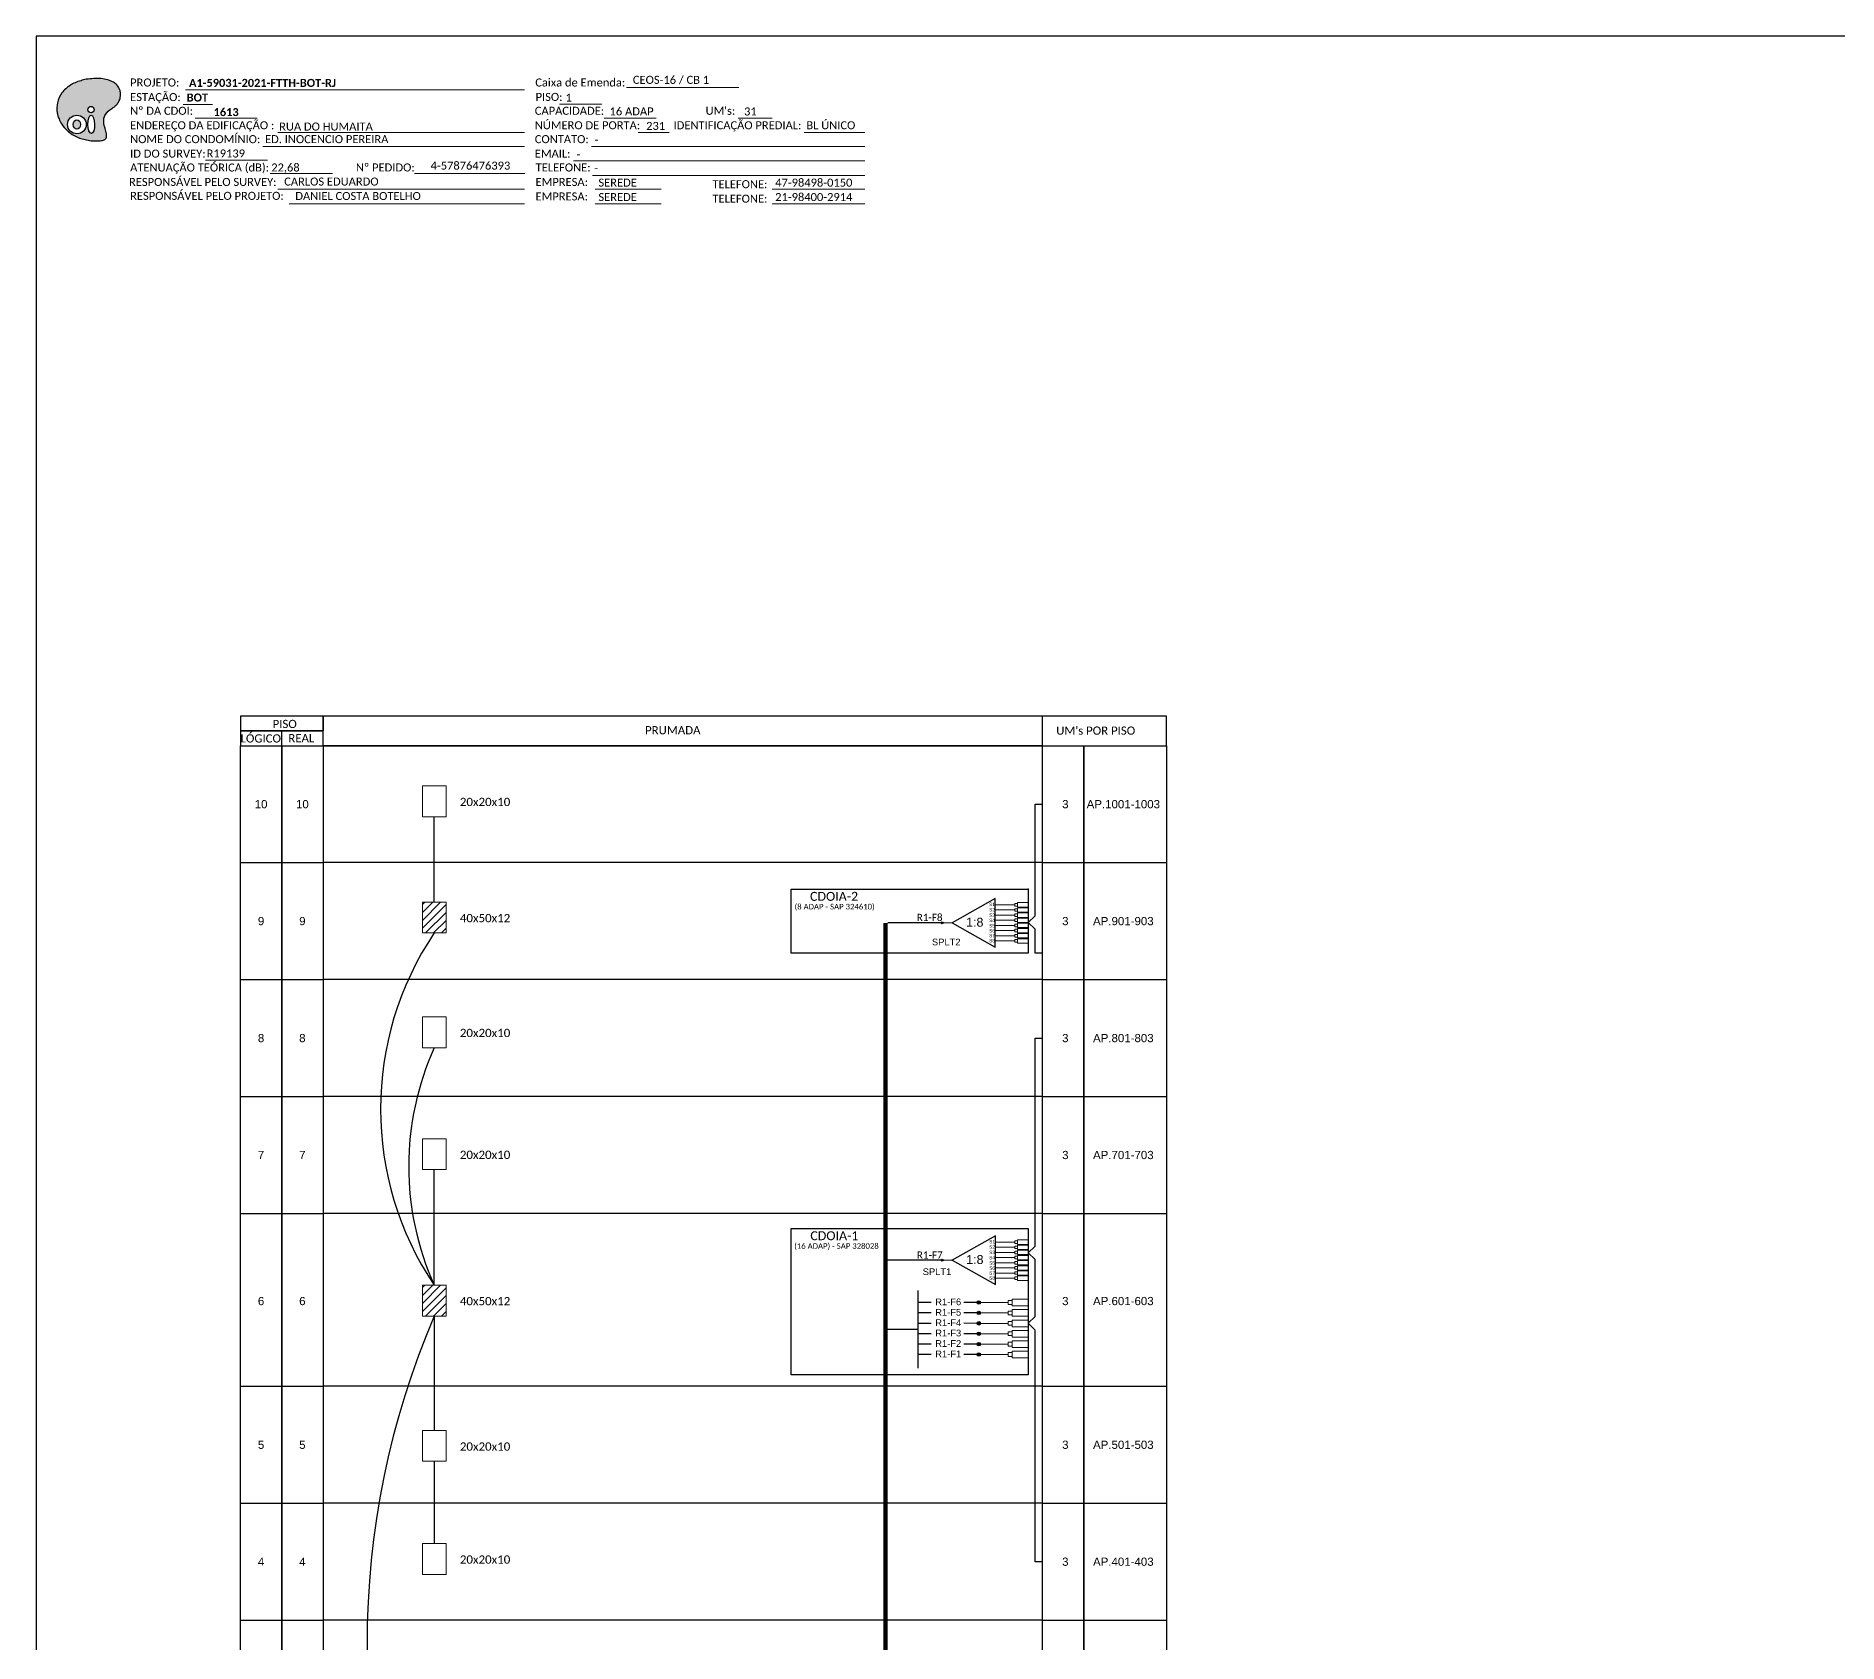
# Model space of a CAD drawing. Header units: millimetres. Extents: x -675 to 164, y 247 to 841.
# Drawn here: x -674.9 to -271.3, y 480.7 to 840.6 of the extents above; entities that cross this region are included whole.
import ezdxf
from ezdxf.enums import TextEntityAlignment as Align

# ---------------------------------------------------------------- set-up
doc = ezdxf.new("R2010")
doc.units = ezdxf.units.MM
doc.header["$LTSCALE"] = 0.1
doc.header["$MEASUREMENT"] = 0
doc.layers.add('EXTRA', color=50, linetype='Continuous', plot=False)
doc.layers.add('ml', color=1, linetype='Continuous')
doc.styles.add('ARIAL', font='arial.ttf')
doc.styles.add('WMF-Calibri0', font='calibri.ttf')
doc.styles.add('WMF-Calibri1', font='calibrib.ttf')

# ---------------------------------------------------------------- blocks, each defined once
blk = doc.blocks.new('A$C415C251F')
at = {"color": 3}
blk.add_point((0, 0), dxfattribs=at)
blk = doc.blocks.new('SPLT_1-8_SC-APC')
at = {"color": 1}
blk.add_lwpolyline([(-7.37, -2.1), (-17.04, -7.55), (-7.37, -13), (-7.37, -2.1)], dxfattribs=at)
at = {"color": 3, "lineweight": 0}
for points in [[(-2.99, -3.51), (-7.37, -3.51)], [(-2.41, -3.02), (-2.41, -4)], [(-2.41, -3.02), (0, -3.02)], [(-2.41, -4), (0, -4)], [(-7.37, -4.66), (-2.99, -4.66)], [(-7.37, -5.82), (-2.99, -5.82)], [(-7.37, -6.97), (-2.99, -6.97)], [(-2.41, -4.17), (-2.41, -5.16)], [(-2.41, -4.17), (0, -4.17)], [(-2.41, -5.16), (0, -5.16)], [(-2.41, -5.32), (-2.41, -6.31)], [(-2.41, -5.32), (0, -5.32)], [(-2.41, -6.31), (0, -6.31)], [(-2.41, -6.48), (-2.41, -7.46)], [(-2.41, -6.48), (0, -6.48)], [(-2.41, -7.46), (0, -7.46)], [(-2.41, -7.63), (-2.41, -8.62)], [(-2.41, -7.63), (0, -7.63)], [(-7.37, -8.12), (-2.99, -8.12)], [(-7.37, -9.28), (-2.99, -9.28)], [(-7.37, -10.43), (-2.99, -10.43)], [(-7.37, -11.58), (-2.99, -11.58)], [(-2.41, -8.62), (0, -8.62)], [(-2.41, -8.78), (-2.41, -9.77)], [(-2.41, -8.78), (0, -8.78)], [(-2.41, -9.77), (0, -9.77)], [(-2.41, -9.94), (-2.41, -10.92)], [(-2.41, -9.94), (0, -9.94)], [(-2.41, -10.92), (0, -10.92)], [(-2.41, -11.09), (-2.41, -12.08)], [(-2.41, -11.09), (0, -11.09)], [(-2.41, -12.08), (0, -12.08)]]:
    blk.add_lwpolyline(points, dxfattribs=at)
for points in [[(-2.99, -3.22), (-2.41, -3.22), (-2.41, -3.8), (-2.99, -3.8)], [(-2.99, -4.38), (-2.41, -4.38), (-2.41, -4.95), (-2.99, -4.95)], [(-2.99, -5.53), (-2.41, -5.53), (-2.41, -6.1), (-2.99, -6.1)], [(-2.99, -6.68), (-2.41, -6.68), (-2.41, -7.26), (-2.99, -7.26)], [(-2.99, -7.84), (-2.41, -7.84), (-2.41, -8.41), (-2.99, -8.41)], [(-2.99, -8.99), (-2.41, -8.99), (-2.41, -9.56), (-2.99, -9.56)], [(-2.99, -10.14), (-2.41, -10.14), (-2.41, -10.72), (-2.99, -10.72)], [(-2.99, -11.3), (-2.41, -11.3), (-2.41, -11.87), (-2.99, -11.87)]]:
    blk.add_lwpolyline(points, close=True, dxfattribs=at)
at = {"color": 1, "lineweight": 0}
blk.add_lwpolyline([(-17.04, -7.55), (-19.26, -7.55)], dxfattribs=at)
at = {"color": 1, "style": 'ARIAL'}
for s, height, p in [('S1', 0.75, (-8.74, -3.78)), ('1:8', 2, (-13.91, -8.4)), ('S2', 0.75, (-8.74, -4.97)), ('S3', 0.75, (-8.74, -6.18)), ('S4', 0.75, (-8.74, -7.36)), ('S5', 0.75, (-8.74, -8.57)), ('S6', 0.75, (-8.74, -9.69)), ('S7', 0.75, (-8.74, -10.78)), ('S8', 0.75, (-8.74, -11.9))]:
    blk.add_text(s, height=height, dxfattribs=at).set_placement(p)
blk = doc.blocks.new('OI')
h = blk.add_hatch(color=40)
edge = h.paths.add_edge_path()
edge.add_spline(control_points=[(4.35, -0.67), (3.92, -0.99), (3.26, -1.5), (2.81, -2.59), (2.9, -3.5), (3.06, -4.27), (3.31, -4.85), (3.37, -5.39), (3.4, -5.88), (3.2, -6.4), (2.54, -6.61), (1.65, -6.63), (0.55, -6.67), (-0.56, -6.42), (-1.61, -6.14), (-2.77, -5.61), (-3.92, -4.77), (-4.89, -3.7), (-5.34, -2.65), (-5.6, -1.94), (-5.85, -0.96), (-5.71, 0.47), (-5.1, 2.02), (-4.14, 3.02), (-3.3, 3.61), (-2.37, 4.16), (-1.36, 4.44), (-0.56, 4.7), (0.79, 4.85), (2.24, 4.97), (3.79, 4.57), (4.67, 4.21), (5.44, 3.65), (5.76, 2.99), (6.03, 2.21), (6.01, 1.46), (5.72, 0.64), (5.31, 0.08), (4.88, -0.38), (4.51, -0.55), (4.35, -0.67)], knot_values=[0, 0, 0, 0, 1.60434, 2.417191, 3.427595, 4.282808, 4.776746, 5.304182, 5.888771, 6.258406, 6.858137, 7.79129, 8.986195, 10.124242, 11.187857, 12.242908, 13.953784, 15.414161, 16.515391, 17.349188, 17.675853, 19.552021, 21.515531, 22.568638, 23.63245, 24.621084, 25.782718, 26.745347, 27.142653, 29.870543, 31.004649, 31.921532, 32.709589, 33.801391, 34.042471, 35.192333, 35.971461, 36.628871, 37.254359, 37.836911, 37.836911, 37.836911, 37.836911], degree=3, periodic=0)
h.paths.add_polyline_path([(1.13, -0.87, -1), (-0.04, -0.87, -1)], flags=16)
edge = h.paths.add_edge_path(flags=16)
edge.add_ellipse((0.56, -3.59), major_axis=(-0.02, 1.71), ratio=0.361305, start_angle=0, end_angle=360)
h.paths.add_polyline_path([(-0.36, -3.62, -1), (-3.8, -3.62, -1)], flags=16)
edge = h.paths.add_edge_path(flags=0)
edge.add_ellipse((-2.08, -3.62), major_axis=(0, 0.885), ratio=0.758294, start_angle=0, end_angle=360)
at = {"color": 40}
for centre, radius in [((-2.08, -3.62), 1.72), ((0.54, -0.87), 0.587)]:
    blk.add_circle(centre, radius, dxfattribs=at)
blk.add_ellipse((-2.08, -3.62), major_axis=(0, 0.885), ratio=0.758294, start_param=-3.141592653589792, end_param=3.141592653589792, dxfattribs=at)
blk.add_ellipse((0.56, -3.59), major_axis=(-0.02, 1.71), ratio=0.361305, dxfattribs=at)
at = {"color": 40, "start_tangent": (-0.800898, -0.598801), "end_tangent": (-0.800898, -0.598801)}
blk.add_spline([(4.35, -0.67), (3.2, -1.78), (2.9, -2.54), (2.92, -3.55), (3.12, -4.38), (3.28, -4.85), (3.37, -5.37), (3.35, -5.95), (3.2, -6.29), (2.66, -6.55), (1.73, -6.63), (0.54, -6.62), (-0.58, -6.41), (-1.6, -6.11), (-2.56, -5.67), (-3.95, -4.67), (-4.89, -3.56), (-5.37, -2.56), (-5.64, -1.78), (-5.72, -1.46), (-5.63, 0.42), (-4.84, 2.22), (-4.13, 2.99), (-3.27, 3.62), (-2.4, 4.09), (-1.3, 4.47), (-0.37, 4.72), (0.02, 4.77), (2.75, 4.8), (3.85, 4.53), (4.69, 4.16), (5.31, 3.68), (5.85, 2.73), (5.93, 2.5), (5.94, 1.35), (5.67, 0.62), (5.29, 0.08), (4.84, -0.36), (4.35, -0.67)], degree=3, dxfattribs=at)

msp = doc.modelspace()

# ---------------------------------------------------------------- hatches: boundary and pattern name
h = msp.add_hatch()
h.set_pattern_fill('ANSI31', color=1, scale=10)
h.set_pattern_definition([(45, (-12775.8611, -1136.426), (-0.88388348, 0.88388348), [])])
h.paths.add_polyline_path([(-583.04, 646.57), (-588.34, 646.57), (-588.34, 639.67), (-583.04, 639.67)])
h = msp.add_hatch(color=3)
h.dxf.hatch_style = 1
edge = h.paths.add_edge_path()
edge.add_arc((-471.9, 641.93), 0.205, 0, 360)
h = msp.add_hatch(color=3)
h.dxf.hatch_style = 1
edge = h.paths.add_edge_path()
edge.add_arc((-471.88, 566.38), 0.205, 0, 360)
h = msp.add_hatch()
h.set_pattern_fill('ANSI31', color=1, scale=10)
h.set_pattern_definition([(45, (-12775.8611, -1222.2164), (-0.88388348, 0.88388348), [])])
h.paths.add_polyline_path([(-583.04, 560.78), (-588.34, 560.78), (-588.34, 553.88), (-583.04, 553.88)])
h = msp.add_hatch(color=3)
h.dxf.hatch_style = 1
edge = h.paths.add_edge_path()
edge.add_arc((-463.69, 556.91), 0.385, 0, 360)
h = msp.add_hatch(color=3)
h.dxf.hatch_style = 1
edge = h.paths.add_edge_path()
edge.add_arc((-463.69, 554.57), 0.385, 0, 360)
h = msp.add_hatch(color=3)
h.dxf.hatch_style = 1
edge = h.paths.add_edge_path()
edge.add_arc((-463.69, 552.23), 0.385, 0, 360)
h = msp.add_hatch(color=3)
h.dxf.hatch_style = 1
edge = h.paths.add_edge_path()
edge.add_arc((-463.69, 549.91), 0.385, 0, 360)
h = msp.add_hatch(color=3)
h.dxf.hatch_style = 1
edge = h.paths.add_edge_path()
edge.add_arc((-463.69, 547.58), 0.385, 0, 360)
h = msp.add_hatch(color=3)
h.dxf.hatch_style = 1
edge = h.paths.add_edge_path()
edge.add_arc((-463.69, 545.25), 0.385, 0, 360)

# ---------------------------------------------------------------- linework, layer by layer
at = {"color": 0}
for p, q in [((-629.1, 681.62), (-619.84, 681.62)), ((-629.1, 655.43), (-629.1, 681.62)), ((-629.1, 681.62), (-619.84, 681.62)), ((-619.84, 681.62), (-619.84, 655.43)), ((-619.84, 681.62), (-610.59, 681.62)), ((-619.84, 655.43), (-619.84, 681.62)), ((-619.84, 681.62), (-610.59, 681.62)), ((-449.42, 681.62), (-610.59, 681.62)), ((-610.59, 681.62), (-610.59, 655.43)), ((-449.42, 681.62), (-610.59, 681.62)), ((-449.42, 681.62), (-440.17, 681.62)), ((-449.42, 655.43), (-449.42, 681.62)), ((-449.42, 681.62), (-440.17, 681.62)), ((-440.17, 681.62), (-421.65, 681.62)), ((-440.17, 655.43), (-440.17, 681.62)), ((-440.17, 681.62), (-440.17, 655.43)), ((-440.17, 681.62), (-421.65, 681.62)), ((-421.65, 681.62), (-421.65, 655.43)), ((-629.1, 655.43), (-619.84, 655.43)), ((-629.1, 629.23), (-629.1, 655.43)), ((-619.84, 655.43), (-619.84, 629.23)), ((-619.84, 655.43), (-610.59, 655.43)), ((-619.84, 629.23), (-619.84, 655.43)), ((-449.42, 655.43), (-610.59, 655.43)), ((-610.59, 655.43), (-610.59, 629.23)), ((-449.42, 655.43), (-440.17, 655.43)), ((-449.42, 629.23), (-449.42, 655.43)), ((-440.17, 655.43), (-421.65, 655.43)), ((-440.17, 629.23), (-440.17, 655.43)), ((-440.17, 655.43), (-440.17, 629.23)), ((-421.65, 655.43), (-421.65, 629.23)), ((-629.1, 629.23), (-619.84, 629.23)), ((-629.1, 603.04), (-629.1, 629.23)), ((-619.84, 629.23), (-619.84, 603.04)), ((-619.84, 629.23), (-610.59, 629.23)), ((-619.84, 603.04), (-619.84, 629.23)), ((-449.42, 629.23), (-610.59, 629.23)), ((-610.59, 629.23), (-610.59, 603.04)), ((-449.42, 629.23), (-440.17, 629.23)), ((-449.42, 603.04), (-449.42, 629.23)), ((-440.17, 629.23), (-421.65, 629.23)), ((-440.17, 603.04), (-440.17, 629.23)), ((-440.17, 629.23), (-440.17, 603.04)), ((-421.65, 629.23), (-421.65, 603.04)), ((-629.1, 603.04), (-619.84, 603.04)), ((-629.1, 576.84), (-629.1, 603.04)), ((-619.84, 603.04), (-619.84, 576.84)), ((-619.84, 603.04), (-610.59, 603.04)), ((-619.84, 576.84), (-619.84, 603.04)), ((-449.42, 603.04), (-610.59, 603.04)), ((-610.59, 603.04), (-610.59, 576.84)), ((-449.42, 603.04), (-440.17, 603.04)), ((-449.42, 576.84), (-449.42, 603.04)), ((-440.17, 603.04), (-421.65, 603.04)), ((-440.17, 576.84), (-440.17, 603.04)), ((-440.17, 603.04), (-440.17, 576.84)), ((-421.65, 603.04), (-421.65, 576.84)), ((-629.1, 576.84), (-619.84, 576.84)), ((-629.1, 538.14), (-629.1, 576.84)), ((-619.84, 576.84), (-619.84, 538.14)), ((-619.84, 576.84), (-610.59, 576.84)), ((-619.84, 538.14), (-619.84, 576.84)), ((-449.42, 576.84), (-610.59, 576.84)), ((-610.59, 576.84), (-610.59, 538.14)), ((-449.42, 576.84), (-440.17, 576.84)), ((-449.42, 538.14), (-449.42, 576.84)), ((-440.17, 576.84), (-421.65, 576.84)), ((-440.17, 538.14), (-440.17, 576.84)), ((-440.17, 576.84), (-440.17, 538.14)), ((-421.65, 576.84), (-421.65, 538.14)), ((-629.1, 538.14), (-619.84, 538.14)), ((-629.1, 511.95), (-629.1, 538.14)), ((-619.84, 538.14), (-619.84, 511.95)), ((-619.84, 538.14), (-610.59, 538.14)), ((-619.84, 511.95), (-619.84, 538.14)), ((-449.42, 538.14), (-610.59, 538.14)), ((-610.59, 538.14), (-610.59, 511.95)), ((-449.42, 538.14), (-440.17, 538.14)), ((-449.42, 511.95), (-449.42, 538.14)), ((-440.17, 538.14), (-421.65, 538.14)), ((-440.17, 511.95), (-440.17, 538.14)), ((-440.17, 538.14), (-440.17, 511.95)), ((-421.65, 538.14), (-421.65, 511.95)), ((-629.1, 511.95), (-619.84, 511.95)), ((-629.1, 485.75), (-629.1, 511.95)), ((-619.84, 511.95), (-619.84, 485.75)), ((-619.84, 511.95), (-610.59, 511.95)), ((-619.84, 485.75), (-619.84, 511.95)), ((-449.42, 511.95), (-610.59, 511.95)), ((-610.59, 511.95), (-610.59, 485.75)), ((-449.42, 511.95), (-440.17, 511.95)), ((-449.42, 485.75), (-449.42, 511.95)), ((-440.17, 511.95), (-421.65, 511.95)), ((-440.17, 485.75), (-440.17, 511.95)), ((-440.17, 511.95), (-440.17, 485.75)), ((-421.65, 511.95), (-421.65, 485.75)), ((-449.42, 485.75), (-610.59, 485.75))]:
    msp.add_line(p, q, dxfattribs=at)
for points in [[(-674.88, 246.56), (163.69, 246.56), (163.69, 840.56), (-674.88, 840.56), (-674.88, 246.56)], [(-610.59, 681.62), (-421.65, 681.62), (-421.65, 688.2), (-610.59, 688.2), (-610.59, 688.2), (-610.59, 684.91)], [(-449.44, 681.62), (-449.44, 688.2)], [(-619.84, 681.62), (-619.84, 684.91)]]:
    msp.add_lwpolyline(points)
at = {"color": 7, "lineweight": 0}
for points in [[(-641.4, 828.52), (-565.43, 828.52)], [(-542.59, 829.01), (-517.46, 829.01)], [(-641.92, 825.24), (-635.37, 825.24)], [(-557.63, 825.28), (-548.15, 825.28)], [(-639.26, 822.17), (-625.32, 822.17)], [(-547.59, 822.17), (-535.97, 822.17)], [(-517.64, 822.17), (-509.98, 822.17)], [(-624.1, 815.82), (-565.43, 815.82)], [(-620.69, 818.93), (-565.43, 818.93)], [(-550.47, 815.82), (-489.24, 815.82)], [(-540, 818.93), (-533.06, 818.93)], [(-502.83, 818.93), (-489.27, 818.93)], [(-636.94, 812.76), (-623, 812.76)], [(-554.51, 812.58), (-489.24, 812.58)], [(-622.4, 809.79), (-608.46, 809.79)], [(-590.07, 809.8), (-565.58, 809.8)], [(-589.57, 809.8), (-565.42, 809.8)], [(-550.22, 809.35), (-489.24, 809.35)], [(-620.69, 806.23), (-565.43, 806.23)], [(-549.62, 806.23), (-534.82, 806.23)], [(-510.01, 806.23), (-489.24, 806.23)], [(-618.2, 803), (-565.43, 803)], [(-549.62, 803), (-534.82, 803)], [(-510.01, 803), (-489.24, 803)]]:
    msp.add_lwpolyline(points, dxfattribs=at)
for points in [[(-629.1, 684.91), (-610.59, 684.91), (-610.59, 688.2), (-629.1, 688.2)], [(-629.1, 681.62), (-610.59, 681.62), (-610.59, 684.91), (-629.1, 684.91)]]:
    msp.add_lwpolyline(points, close=True)
at = {"color": 0, "lineweight": 0}
msp.add_lwpolyline([(-588.34, 672.59), (-583.04, 672.59), (-583.04, 665.69), (-588.34, 665.69)], close=True, dxfattribs=at)
at = {"color": 3}
for points in [[(-449.42, 635.16), (-451.08, 635.16), (-451.08, 640.51), (-452.64, 642.01), (-451.07, 643.52), (-451.08, 668.52), (-449.42, 668.52)], [(-451.06, 559.8), (-451.06, 559.8), (-451.06, 566.52), (-452.63, 568.03), (-451.06, 569.53), (-451.08, 616.13), (-449.42, 616.13)], [(-449.42, 498.85), (-451.08, 498.85), (-451.08, 550.74), (-452.64, 552.25), (-451.07, 553.75), (-451.06, 559.8)]]:
    msp.add_lwpolyline(points, dxfattribs=at)
at = {"color": 1, "lineweight": 0}
for points in [[(-588.34, 646.57), (-583.04, 646.57), (-583.04, 639.67), (-588.34, 639.67)], [(-588.34, 560.78), (-583.04, 560.78), (-583.04, 553.88), (-588.34, 553.88)]]:
    msp.add_lwpolyline(points, close=True, dxfattribs=at)
at = {"color": 1}
for points in [[(-505.77, 649.48), (-452.64, 649.48), (-452.64, 635.16), (-505.77, 635.16)], [(-505.76, 573.47), (-452.63, 573.47), (-452.63, 540.72), (-505.76, 540.72)]]:
    msp.add_lwpolyline(points, close=True, dxfattribs=at)
at = {"color": 5, "const_width": 1}
for points in [[(-484.62, 641.93), (-484.62, 532.76)], [(-484.62, 532.76), (-484.62, 425.22)]]:
    msp.add_lwpolyline(points, dxfattribs=at)
at = {"color": 5}
for points in [[(-472.11, 641.93), (-484.06, 641.93)], [(-472.09, 566.38), (-484.62, 566.38)], [(-477.37, 559.59), (-477.37, 542.17)], [(-474.4, 556.91), (-477.37, 556.91)], [(-474.4, 554.57), (-477.37, 554.57)], [(-463.69, 556.91), (-467.05, 556.91)], [(-463.69, 554.57), (-467.05, 554.57)], [(-477.37, 550.87), (-484.62, 550.87)], [(-474.4, 552.23), (-477.37, 552.23)], [(-474.4, 549.91), (-477.37, 549.91)], [(-463.69, 552.23), (-467.05, 552.24)], [(-463.69, 549.91), (-467.05, 549.92)], [(-474.4, 547.58), (-477.37, 547.58)], [(-474.4, 545.25), (-477.37, 545.25)], [(-463.69, 547.58), (-467.05, 547.59)], [(-463.69, 545.25), (-467.05, 545.25)]]:
    msp.add_lwpolyline(points, dxfattribs=at)
at = {"lineweight": 0}
for points in [[(-588.34, 620.85), (-583.04, 620.85), (-583.04, 613.96), (-588.34, 613.96)], [(-588.34, 593.56), (-583.04, 593.56), (-583.04, 586.67), (-588.34, 586.67)], [(-588.34, 528.22), (-583.04, 528.22), (-583.04, 521.33), (-588.34, 521.33)], [(-588.34, 502.91), (-583.04, 502.91), (-583.04, 496.02), (-588.34, 496.02)]]:
    msp.add_lwpolyline(points, close=True, dxfattribs=at)
at = {"color": 1}
for points in [[(-452.63, 540.72), (-452.63, 540.72), (-452.63, 540.72), (-505.76, 540.72), (-505.76, 573.47), (-505.76, 573.47)], [(-459.99, 571.83), (-469.66, 566.38), (-459.99, 560.94), (-459.99, 571.83)]]:
    msp.add_lwpolyline(points, dxfattribs=at)
at = {"color": 3, "lineweight": 0}
for points in [[(-455.61, 570.42), (-459.99, 570.42)], [(-459.99, 569.27), (-455.61, 569.27)], [(-455.03, 570.91), (-455.03, 569.93)], [(-455.03, 570.91), (-452.62, 570.91)], [(-455.03, 569.93), (-452.62, 569.93)], [(-455.03, 569.76), (-455.03, 568.77)], [(-455.03, 569.76), (-452.62, 569.76)], [(-459.99, 568.11), (-455.61, 568.11)], [(-459.99, 566.96), (-455.61, 566.96)], [(-459.99, 565.81), (-455.61, 565.81)], [(-455.03, 568.77), (-452.62, 568.77)], [(-455.03, 568.61), (-455.03, 567.62)], [(-455.03, 568.61), (-452.62, 568.61)], [(-455.03, 567.62), (-452.62, 567.62)], [(-455.03, 567.45), (-455.03, 566.47)], [(-455.03, 567.45), (-452.62, 567.45)], [(-455.03, 566.47), (-452.62, 566.47)], [(-455.03, 566.3), (-455.03, 565.31)], [(-455.03, 566.3), (-452.62, 566.3)], [(-455.03, 565.31), (-452.62, 565.31)], [(-455.03, 565.15), (-455.03, 564.16)], [(-455.03, 565.15), (-452.62, 565.15)], [(-459.99, 564.65), (-455.61, 564.65)], [(-459.99, 563.5), (-455.61, 563.5)], [(-459.99, 562.35), (-455.61, 562.35)], [(-455.03, 564.16), (-452.62, 564.16)], [(-455.03, 564), (-455.03, 563.01)], [(-455.03, 564), (-452.62, 564)], [(-455.03, 563.01), (-452.62, 563.01)], [(-455.03, 562.84), (-455.03, 561.86)], [(-455.03, 562.84), (-452.62, 562.84)], [(-455.03, 561.86), (-452.62, 561.86)], [(-456.25, 556.17), (-456.25, 557.65)], [(-456.25, 557.65), (-452.63, 557.65)], [(-463.69, 556.91), (-457.12, 556.91)], [(-463.69, 554.57), (-457.12, 554.57)], [(-456.25, 556.17), (-452.63, 556.17)], [(-456.25, 555.31), (-452.63, 555.31)], [(-456.25, 555.31), (-456.25, 553.83)], [(-456.25, 553.83), (-452.63, 553.83)], [(-456.25, 552.97), (-452.63, 552.97)], [(-456.25, 551.49), (-456.25, 552.97)], [(-463.69, 552.23), (-457.12, 552.23)], [(-463.69, 549.91), (-457.12, 549.91)], [(-456.25, 551.49), (-452.63, 551.49)], [(-456.25, 550.65), (-452.63, 550.65)], [(-456.25, 549.17), (-456.25, 550.65)], [(-456.25, 549.17), (-452.63, 549.17)], [(-463.69, 547.58), (-457.12, 547.58)], [(-463.69, 545.25), (-457.12, 545.25)], [(-456.25, 548.32), (-452.63, 548.32)], [(-456.25, 546.84), (-456.25, 548.32)], [(-456.25, 546.84), (-452.63, 546.84)], [(-456.25, 545.99), (-452.63, 545.99)], [(-456.25, 544.51), (-456.25, 545.99)], [(-456.25, 544.51), (-452.63, 544.51)]]:
    msp.add_lwpolyline(points, dxfattribs=at)
for points in [[(-455.61, 570.71), (-455.03, 570.71), (-455.03, 570.13), (-455.61, 570.13)], [(-455.61, 569.55), (-455.03, 569.55), (-455.03, 568.98), (-455.61, 568.98)], [(-455.61, 568.4), (-455.03, 568.4), (-455.03, 567.83), (-455.61, 567.83)], [(-455.61, 567.25), (-455.03, 567.25), (-455.03, 566.67), (-455.61, 566.67)], [(-455.61, 566.09), (-455.03, 566.09), (-455.03, 565.52), (-455.61, 565.52)], [(-455.61, 564.94), (-455.03, 564.94), (-455.03, 564.37), (-455.61, 564.37)], [(-455.61, 563.79), (-455.03, 563.79), (-455.03, 563.22), (-455.61, 563.22)], [(-455.61, 562.64), (-455.03, 562.64), (-455.03, 562.06), (-455.61, 562.06)], [(-457.12, 556.48), (-456.25, 556.48), (-456.25, 557.33), (-457.12, 557.33)], [(-457.12, 554.14), (-456.25, 554.14), (-456.25, 555), (-457.12, 555)], [(-457.12, 554.14), (-456.25, 554.14), (-456.25, 555), (-457.12, 555)], [(-457.12, 551.8), (-456.25, 551.8), (-456.25, 552.66), (-457.12, 552.66)], [(-457.12, 549.48), (-456.25, 549.48), (-456.25, 550.34), (-457.12, 550.34)], [(-457.12, 547.15), (-456.25, 547.15), (-456.25, 548.01), (-457.12, 548.01)], [(-457.12, 544.82), (-456.25, 544.82), (-456.25, 545.68), (-457.12, 545.68)]]:
    msp.add_lwpolyline(points, close=True, dxfattribs=at)
at = {"color": 1, "lineweight": 0}
msp.add_lwpolyline([(-469.66, 566.38), (-471.88, 566.38)], dxfattribs=at)
at = {"color": 0}
for points in [[(-629.1, 485.75), (-619.84, 485.75), (-619.84, 459.56), (-629.1, 459.56)], [(-619.84, 485.75), (-610.59, 485.75), (-610.59, 459.56), (-619.84, 459.56)], [(-449.42, 485.75), (-440.17, 485.75), (-440.17, 459.56), (-449.42, 459.56)], [(-440.17, 485.75), (-421.65, 485.75), (-421.65, 459.56), (-440.17, 459.56)]]:
    msp.add_lwpolyline(points, close=True, dxfattribs=at)
at = {"color": 3}
for centre, radius in [((-471.9, 641.93), 0.205), ((-471.88, 566.38), 0.205), ((-463.69, 556.91), 0.385), ((-463.69, 554.57), 0.385), ((-463.69, 552.23), 0.385), ((-463.69, 549.91), 0.385), ((-463.69, 547.58), 0.385), ((-463.69, 545.25), 0.385)]:
    msp.add_circle(centre, radius, dxfattribs=at)
msp.add_point((-469.66, 566.38))
at = {"layer": 'EXTRA', "color": 3}
for points in [[(-585.69, 560.78), (-585.69, 586.67)], [(-585.69, 553.88), (-585.69, 528.22)], [(-585.69, 521.33), (-585.69, 502.91)]]:
    msp.add_lwpolyline(points, dxfattribs=at)
for centre, radius, start, end in [((-527.01, 600.22), 70.7, 146.0883, 213.9117), ((-526.63, 587.37), 64.77, 155.7596, 204.2404), ((-414.16, 480.47), 186.58, 156.8311, 203.1689)]:
    msp.add_arc(centre, radius, start, end, dxfattribs=at)
at = {"layer": 'ml', "color": 3}
msp.add_lwpolyline([(-585.69, 646.57), (-585.69, 665.69)], dxfattribs=at)

# ---------------------------------------------------------------- block references
at = {"color": 7, "xscale": 1.213923925163967, "yscale": 1.213923925163967, "zscale": 1.213923925163967, "rotation": 0.1532896023949059}
msp.add_blockref('OI', (-663.21, 825.14), dxfattribs=at)
at = {"color": 3}
for name in ['SPLT_1-8_SC-APC', 'A$C415C251F']:
    msp.add_blockref(name, (-452.64, 649.48), dxfattribs=at)

# ---------------------------------------------------------------- texts
at = {"color": 7, "linetype": 'Continuous'}
for s, height, style, p in [('CEOS-16 / CB 1', 1.7927, 'WMF-Calibri0', (-541.19, 829.85)), ('BOT', 1.793, 'WMF-Calibri1', (-641.13, 825.89)), ('A1-59031-2021-FTTH-BOT-RJ', 1.7927, 'WMF-Calibri1', (-640.61, 829.17)), ('1', 1.79, 'WMF-Calibri0', (-556.28, 825.88)), ('16 ADAP', 1.793, 'WMF-Calibri0', (-546.41, 822.79)), ('31', 1.793, 'WMF-Calibri0', (-516.29, 822.77)), ('RUA DO HUMAITA', 1.7927, 'WMF-Calibri0', (-620.42, 819.39)), ('231', 1.793, 'WMF-Calibri0', (-538.22, 819.53)), ('-', 1.79, 'WMF-Calibri0', (-549.78, 816.45)), ('R19139', 1.793, 'WMF-Calibri0', (-636.67, 813.36)), ('-', 1.79, 'WMF-Calibri0', (-553.81, 813.18)), ('CARLOS EDUARDO', 1.7927, 'WMF-Calibri0', (-619.29, 807.07)), ('-', 1.79, 'WMF-Calibri0', (-549.86, 810.06)), ('SEREDE', 1.793, 'WMF-Calibri0', (-548.91, 806.83)), ('47-98498-0150', 1.7927, 'WMF-Calibri0', (-509.31, 806.83)), ('DANIEL COSTA BOTELHO', 1.7927, 'WMF-Calibri0', (-616.8, 803.84)), ('SEREDE', 1.793, 'WMF-Calibri0', (-548.91, 803.6)), ('21-98400-2914', 1.7927, 'WMF-Calibri0', (-509.31, 803.6))]:
    msp.add_text(s, height=height, dxfattribs=dict(at, style=style)).set_placement(p)
at = {"color": 7, "lineweight": 0, "style": 'WMF-Calibri0'}
for s, height, p in [('ESTAÇÃO:', 1.793, (-653.8, 825.99)), ('PROJETO:', 1.793, (-653.8, 829.26)), ('Caixa de Emenda:', 1.7927, (-563.05, 829.26)), ('PISO:', 1.793, (-562.98, 826.03)), ('Nº DA CDOI:', 1.7927, (-653.8, 822.92)), ('CAPACIDADE:', 1.7927, (-563.16, 822.92)), ("UM's:", 1.793, (-524.91, 822.92)), ('ENDEREÇO DA EDIFICAÇÃO :', 1.7927, (-653.8, 819.68)), ('NÚMERO DE PORTA:', 1.7927, (-563.16, 819.68)), ('IDENTIFICAÇÃO PREDIAL:', 1.7927, (-532.08, 819.68)), ('BL ÚNICO', 1.793, (-502.33, 819.68)), ('NOME DO CONDOMÍNIO:', 1.7927, (-653.8, 816.57)), ('ED. INOCENCIO PEREIRA ', 1.7927, (-623.59, 816.57)), ('CONTATO:', 1.793, (-563.16, 816.57)), ('ATENUAÇÃO TEÓRICA (dB):', 1.7927, (-653.8, 810.22)), ('ID DO SURVEY:', 1.7927, (-653.8, 813.33)), ('22,68 ', 1.793, (-622.19, 810.22)), ('Nº PEDIDO:', 1.793, (-603.22, 810.23)), ('EMAIL:', 1.793, (-563.16, 813.33)), ('TELEFONE:', 1.793, (-562.98, 810.22)), ('RESPONSÁVEL PELO SURVEY:', 1.7927, (-654.05, 806.98)), ('EMPRESA:', 1.793, (-562.98, 806.98)), ('TELEFONE:', 1.793, (-523.37, 806.48)), ('RESPONSÁVEL PELO PROJETO:', 1.7927, (-653.8, 803.87)), ('EMPRESA:', 1.793, (-562.98, 803.74)), ('TELEFONE:', 1.793, (-523.37, 803.24))]:
    msp.add_text(s, height=height, dxfattribs=at).set_placement(p)
at = {"color": 7, "linetype": 'Continuous', "style": 'WMF-Calibri1'}
msp.add_text('1613', height=1.793, dxfattribs=at).set_placement((-632.29, 822.63), align=Align.CENTER)
at = {"color": 7, "style": 'WMF-Calibri0'}
msp.add_text('4-57876476393', height=1.7927, dxfattribs=at).set_placement((-586.5, 810.64))
at = {"style": 'WMF-Calibri0'}
for s, p in [('     PISO', (-625.13, 685.56)), ('  LÓGICO', (-630.37, 682.33)), ('    REAL', (-620.96, 682.38)), ('PRUMADA', (-538.46, 684.16)), ("UM's POR PISO", (-446.37, 684.07))]:
    msp.add_text(s, height=1.84, dxfattribs=at).set_placement(p)
at = {"color": 0, "style": 'ARIAL'}
for s, p in [('10', (-624.47, 668.52)), ('10', (-615.22, 668.52)), ('3', (-444.32, 668.52)), ('AP.1001-1003', (-431.33, 668.52)), ('9', (-624.47, 642.33)), ('9', (-615.22, 642.33)), ('3', (-444.32, 642.33)), ('AP.901-903', (-431.33, 642.33)), ('8', (-624.47, 616.13)), ('8', (-615.22, 616.13)), ('3', (-444.32, 616.13)), ('AP.801-803', (-431.33, 616.13)), ('7', (-624.47, 589.94)), ('7', (-615.22, 589.94)), ('3', (-444.32, 589.94)), ('AP.701-703', (-431.33, 589.94)), ('6', (-624.47, 557.23)), ('6', (-615.22, 557.23)), ('3', (-444.32, 557.23)), ('AP.601-603', (-431.33, 557.23)), ('5', (-624.47, 525.04)), ('5', (-615.22, 525.04)), ('3', (-444.32, 525.04)), ('AP.501-503', (-431.33, 525.04)), ('4', (-624.47, 498.85)), ('4', (-615.22, 498.85)), ('3', (-444.32, 498.85)), ('AP.401-403', (-431.33, 498.85))]:
    msp.add_text(s, height=1.84, dxfattribs=at).set_placement(p, align=Align.MIDDLE_CENTER)
at = {"color": 0, "style": 'WMF-Calibri0'}
for s, p in [('20x20x10', (-579.94, 668.09)), ('40x50x12', (-579.94, 642.07)), ('20x20x10', (-579.94, 616.35)), ('20x20x10', (-579.94, 589.06)), ('40x50x12', (-579.94, 556.28)), ('20x20x10', (-579.94, 523.72)), ('20x20x10', (-579.94, 498.41))]:
    msp.add_text(s, height=1.854, dxfattribs=at).set_placement(p)
at = {"color": 1, "ltscale": 6, "style": 'WMF-Calibri0'}
msp.add_text('(8 ADAP - SAP 324610)', height=1.25, dxfattribs=at).set_placement((-496, 644.94), align=Align.CENTER)
msp.add_text('CDOIA-2', height=2, dxfattribs=at).set_placement((-501.51, 646.87))
at = {"color": 5, "style": 'WMF-Calibri0'}
for s, p in [('R1-F8', (-477.61, 642.36)), ('R1-F7', (-477.59, 566.74))]:
    msp.add_text(s, height=1.6, dxfattribs=at).set_placement(p)
at = {"ltscale": 6, "style": 'ARIAL'}
msp.add_text('SPLT2', height=1.5, dxfattribs=at).set_placement((-471, 636.89), align=Align.CENTER)
at = {"color": 1, "style": 'WMF-Calibri0'}
msp.add_text('(16 ADAP) - SAP 328028', height=1.25, dxfattribs=at).set_placement((-495.59, 568.93), align=Align.CENTER)
at = {"color": 1}
for s, height, style, p in [('CDOIA-1', 2, 'WMF-Calibri0', (-501.44, 570.86)), ('S1', 0.75, 'ARIAL', (-461.36, 570.15)), ('S2', 0.75, 'ARIAL', (-461.36, 568.96)), ('1:8', 2, 'ARIAL', (-466.53, 565.53)), ('S3', 0.75, 'ARIAL', (-461.36, 567.75)), ('S4', 0.75, 'ARIAL', (-461.36, 566.58)), ('S5', 0.75, 'ARIAL', (-461.36, 565.36)), ('S6', 0.75, 'ARIAL', (-461.36, 564.24)), ('S7', 0.75, 'ARIAL', (-461.36, 563.15)), ('S8', 0.75, 'ARIAL', (-461.36, 562.03))]:
    msp.add_text(s, height=height, dxfattribs=dict(at, style=style)).set_placement(p)
at = {"style": 'ARIAL'}
msp.add_text('SPLT1', height=1.5, dxfattribs=at).set_placement((-473.07, 563.05), align=Align.CENTER)
at = {"color": 5, "style": 'ARIAL'}
for s, p in [('R1-F6', (-470.56, 557.05)), ('R1-F5', (-470.56, 554.71)), ('R1-F4', (-470.56, 552.38)), ('R1-F3', (-470.56, 550.06)), ('R1-F2', (-470.56, 547.72)), ('R1-F1', (-470.56, 545.39))]:
    msp.add_text(s, height=1.5, dxfattribs=at).set_placement(p, align=Align.MIDDLE_CENTER)

doc.saveas('drawing.dxf')
